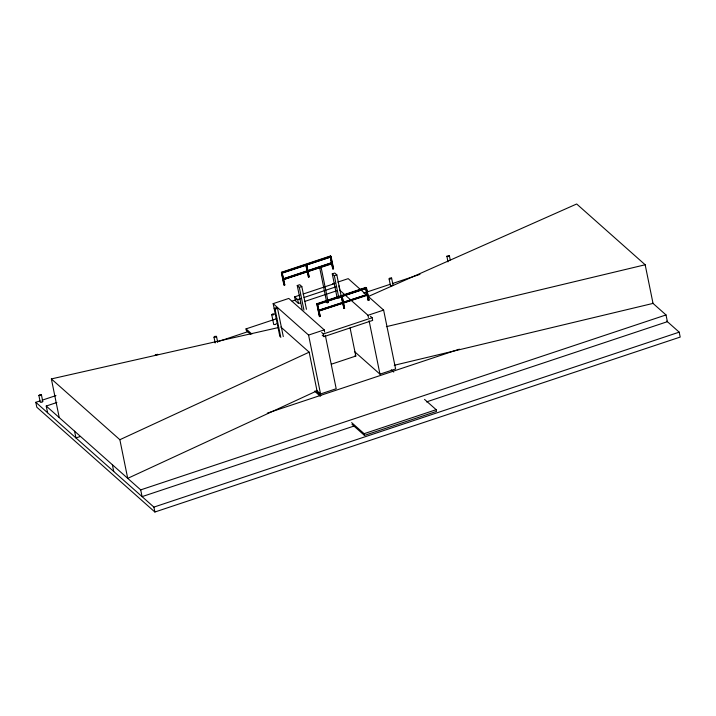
<?xml version="1.0" encoding="UTF-8"?>
<svg xmlns="http://www.w3.org/2000/svg" width="716" height="716" viewBox="0 0 716 716"><rect width="100%" height="100%" fill="white"/><g stroke="black" fill="none" stroke-linecap="round" stroke-linejoin="round"><path stroke-width="1.07" d="M38.888 395.518L39.648 394.659L41.394 394.686L42.763 401.425L42.002 402.285L40.266 402.267L38.888 395.518L40.633 395.536L41.394 394.686M215.167 342.982L213.994 337.2L214.755 336.35L216.492 336.368L217.673 342.15M216.492 336.368L215.74 337.218L213.994 337.2M271.758 314.816L272.519 313.966L274.264 313.984L273.503 314.843L271.758 314.816L273.736 324.509L275.472 324.527L276.233 323.677M389.092 278.891L389.853 278.032L391.598 278.05L392.968 284.798L392.216 285.657L390.471 285.63L389.092 278.891L390.838 278.909L391.598 278.05M447.956 261.886L446.882 256.077L449.371 255.675L450.239 259.98M449.371 255.675L448.61 256.525L446.865 256.507M319.676 267.686L321.135 267.533L328.25 302.492L327.409 302.886L326.782 302.644L319.676 267.686L321.135 267.533M119.858 439.714L309.16 352.174L317.018 390.811L127.716 478.351L119.858 439.714L51.364 378.925L278.64 327.507M368.122 296.576L576.675 203.988L645.17 264.768L653.028 303.405L394.239 365.294M330.819 256.256L281.415 272.707L282.077 273.208L330.855 256.963L281.782 272.948L281.63 272.214L330.407 255.97L331.069 256.471L333.567 268.742L332.689 268.724L330.192 256.462L332.94 268.947M282.292 272.715L281.665 272.921L284.163 285.192L284.78 284.986L282.041 272.501L284.78 284.986M306.054 264.804L306.681 264.598L309.178 276.859L308.551 277.065L305.804 264.58L308.551 277.065M330.443 256.677L331.069 256.471M282.999 278.963L331.785 262.709L282.999 278.963L283.151 279.696L332.224 263.712L331.785 262.709M284.216 279.338L331.929 263.452M281.415 272.707L283.912 284.968L284.538 284.762M308.301 276.85L309.178 276.859M332.689 268.724L333.567 268.742M302.098 309.375L297.247 285.532L299.744 284.7L301.812 286.534L306.448 309.294M337.12 297.713L332.269 273.87L334.766 273.038L336.833 274.872L341.46 297.632M297.247 285.532L299.315 287.367L301.812 286.534M332.269 273.87L334.336 275.705L336.833 274.872M279.902 336.645L273.154 303.638L288.79 298.429L324.214 329.87L324.661 332.054M332.564 283.849L334.649 283.151M337.773 282.113L348.2 278.64L383.624 310.082L395.608 368.964L379.972 374.164L354.429 351.502M300.613 302.805L298.491 303.503L295.448 300.801L294.643 296.871L299.941 295.108M303.11 294.052L334.864 283.482M292.155 301.105L296.397 299.691M294.643 296.871L297.695 299.583L300.872 298.527M304.049 297.462L335.795 286.892M277.54 308.372L276.653 307.585L274.156 308.417L275.042 309.205L277.54 308.372L283.285 336.601M304.846 301.391L336.592 290.821M368.991 300.183L366.252 287.698L316.848 304.148L317.501 304.649L366.279 288.405L317.206 304.389L317.063 303.656L365.84 287.411L366.494 287.913L368.991 300.183L368.122 300.165L365.625 287.904L368.364 300.389M317.716 304.157L317.09 304.363L319.587 316.633L320.213 316.427L317.474 303.942L320.213 316.427M341.478 296.245L342.105 296.039L344.602 308.301L343.975 308.507L341.237 296.021L343.975 308.507M365.867 288.118L366.494 287.913M250.537 334.291L246.376 330.604L246.027 328.886L276.752 318.656M666.73 321.09L679.198 332.161L680.2 337.075L154.889 512.012L36.802 407.207L35.8 402.303L40.042 400.888M42.163 400.181L55.964 395.59M217.27 341.872L248.049 331.615M363.719 293.095L390.256 284.261M392.377 283.554L419.97 274.362M367.505 294.419L318.432 310.404L367.505 294.419L367.657 295.153L318.584 311.138M319.64 310.78L366.297 295.243M47.605 412.783L46.236 406.035L56.85 402.508M316.848 304.148L319.345 316.409L319.963 316.204M343.734 308.292L344.602 308.301M368.122 300.165L368.749 299.959M273.154 303.638L308.578 335.079L324.214 329.87M339.984 290.428L367.988 315.291L383.624 310.082M321.699 332.493L323.346 333.96L372.123 317.716L372.669 320.41L323.892 336.654L322.245 335.195M80.192 436.527L75.95 437.941L74.58 431.193M331.401 364.184L355.807 356.058L350.07 327.839M316.445 390.301L320.562 393.952L336.198 388.743L325.324 335.321M267.31 413.132L459.395 349.157M46.236 406.035L140.712 489.878L666.023 314.942L667.393 321.681L426.494 401.909M354.33 425.939L142.081 496.627L140.712 489.878M351.645 422.619L364.122 433.69L436.16 409.695L436.509 411.414L364.471 435.409L351.995 424.337M35.8 402.303L153.895 507.107L679.198 332.161M386.38 326.657L645.17 264.768M327.624 302.241L328.25 302.492M42.047 401.246L42.763 401.425M652.679 303.101L666.023 314.942M370.476 316.248L372.123 317.716M342.105 296.039L344.351 308.086M281.63 272.214L282.077 273.208M317.063 303.656L317.501 304.649M391.249 369.841L393.746 372.06M424.516 399.367L436.16 409.695M355.02 355.36L355.807 356.058M280.815 327.015L309.16 352.174M246.027 328.886L251.844 334.05M315.881 390.882L320.875 395.313M314.566 391.124L320.392 396.288M366.136 287.671L366.279 288.405M365.84 287.411L365.983 288.145M367.988 315.291L368.436 317.474M369.098 320.741L379.972 374.164M338.972 285.836L339.769 289.765M330.702 256.23L333.316 268.518M330.407 255.97L330.559 256.704M334.336 275.705L338.963 298.465M364.122 433.69L364.471 435.409M318.727 310.663L318.88 311.397M323.346 333.96L323.892 336.654M306.636 265.394L308.927 276.645M299.315 287.367L303.942 310.126M308.578 335.079L320.562 393.952M297.695 299.583L298.491 303.503M283.294 279.222L283.447 279.956M275.042 309.205L280.788 337.433M153.895 507.107L154.889 512.012M112.367 464.729L113.737 471.477M51.364 378.925L59.231 417.571M155.345 354.733L156.043 355.351L157.824 354.33L155.345 354.733"/></g></svg>
